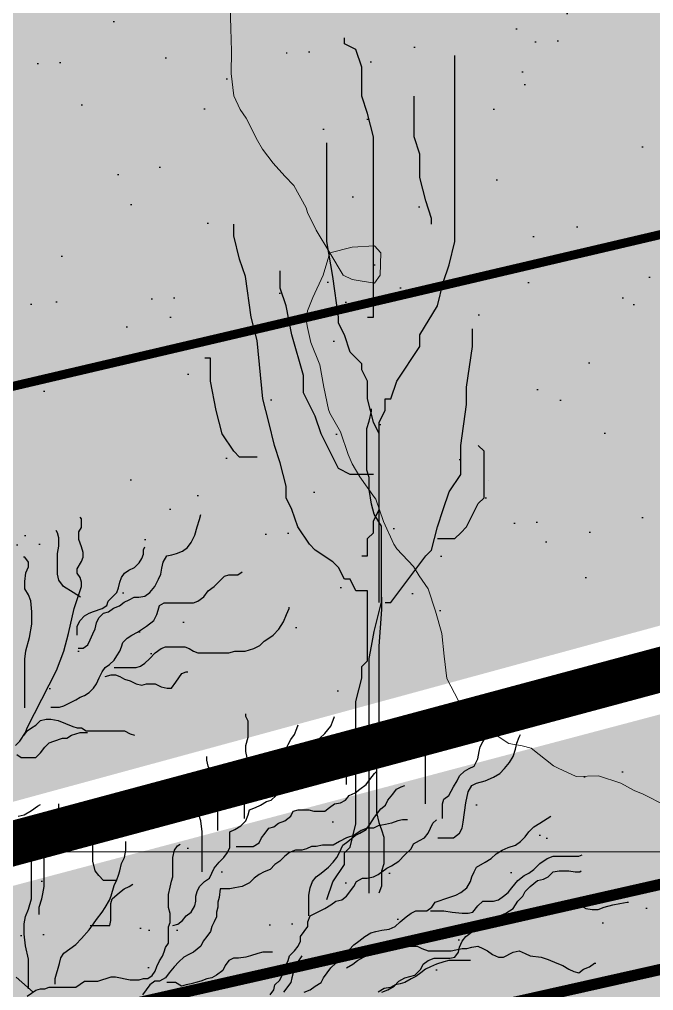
# Model space of a CAD drawing. Header units: centimetres. Extents: x 0 to 642158, y -847 to 649707.
# Drawn here: x 616972.82 to 616986.98, y 621084.29 to 621105.96 of the extents above; entities that cross this region are included whole.
import ezdxf

# ---------------------------------------------------------------- set-up
doc = ezdxf.new("R2010")
doc.units = ezdxf.units.CM
doc.header["$MEASUREMENT"] = 0
doc.linetypes.add('CACHE', pattern=[9.525, 6.35, -3.175])
for name, color, linetype, lineweight in [('MEV_environnement_V', 7, 'Continuous', 20), ('MEV_grille', 254, 'Continuous', 9), ('MEV_layout inondation', 5, 'Continuous', 15), ('MEV_schema paysager_V', 7, 'Continuous', 20), ('MEV_vegetal_V', 7, 'Continuous', 25), ('WAL_topographie 0.5', 253, 'Continuous', 20)]:
    doc.layers.add(name, color=color, linetype=linetype, lineweight=lineweight)
doc.layers.add('MEV_schema paysager_Ha', color=7, linetype='Continuous', lineweight=25, transparency=0.13)
picture_1 = doc.add_image_def('image2.png', size_in_pixel=(6614, 11023))

# ---------------------------------------------------------------- blocks, each defined once
blk = doc.blocks.new('hetres')
at = {"layer": 'MEV_vegetal_V'}
for points in [[(3.245, 22.556), (3.352, 22.663), (3.494, 22.876), (3.53, 22.983), (4.242, 24.371), (4.42, 24.834), (4.526, 25.261), (4.669, 25.866), (4.847, 26.399), (4.847, 26.506), (4.811, 26.613), (4.74, 26.72), (4.74, 26.826), (4.847, 27.004), (4.882, 27.111), (4.882, 27.218), (4.847, 27.36), (4.776, 27.538), (4.776, 27.716), (4.847, 27.823), (4.847, 28.036), (4.811, 28.072)], [(4.763, 24.906), (4.88, 24.906), (4.998, 24.994), (5.056, 25.111), (5.115, 25.258), (5.174, 25.376), (5.203, 25.522), (5.262, 25.64), (5.379, 25.757), (5.497, 25.786), (5.614, 25.875), (5.761, 25.933), (5.878, 26.021), (5.996, 26.08), (6.113, 26.139), (6.231, 26.139), (6.378, 26.168), (6.495, 26.256), (6.613, 26.403), (6.701, 26.579), (6.759, 26.696), (6.789, 26.843), (6.818, 26.99), (6.906, 27.137), (7.024, 27.166), (7.141, 27.195), (7.288, 27.254), (7.405, 27.342), (7.493, 27.46), (7.582, 27.636), (7.64, 27.841), (7.699, 28.017), (7.728, 28.135)], [(4.821, 26.139), (4.645, 26.256), (4.41, 26.403), (4.293, 26.55), (4.263, 26.696), (4.263, 27.195), (4.293, 27.372), (4.293, 27.577), (4.263, 27.694), (4.234, 27.753)], [(4.74, 25.225), (4.74, 25.439), (4.811, 25.581), (4.918, 25.688), (5.025, 25.759), (5.132, 25.794), (5.345, 25.866), (5.452, 25.937), (5.488, 26.043), (5.594, 26.15), (5.701, 26.257), (5.737, 26.364), (5.772, 26.506), (5.808, 26.613), (5.879, 26.72), (5.986, 26.791), (6.128, 26.862), (6.235, 26.969), (6.306, 27.075), (6.342, 27.182), (6.342, 27.289), (6.378, 27.36)], [(3.47, 23.467), (3.47, 24.642), (3.5, 24.847), (3.588, 25.17), (3.647, 25.493), (3.647, 25.786), (3.617, 26.051), (3.559, 26.197), (3.47, 26.344), (3.47, 26.52), (3.5, 26.726), (3.559, 26.873), (3.559, 26.99), (3.47, 27.107), (3.441, 27.107)], [(4.099, 23.481), (4.313, 23.481), (4.42, 23.517), (4.562, 23.588), (4.704, 23.659), (4.811, 23.73), (4.918, 23.766), (5.025, 23.837), (5.132, 23.944), (5.203, 24.051), (5.274, 24.193), (5.345, 24.335), (5.416, 24.442), (5.523, 24.513), (5.63, 24.62), (5.701, 24.727), (5.772, 24.834), (5.808, 24.94), (5.844, 25.047), (5.95, 25.154), (6.057, 25.225), (6.199, 25.296), (6.413, 25.439), (6.591, 25.581), (6.662, 25.723), (6.698, 25.83), (6.733, 25.937), (6.84, 26.008), (7.552, 26.008), (7.659, 26.043), (7.801, 26.15), (7.908, 26.293), (8.051, 26.399), (8.193, 26.542), (8.3, 26.648), (8.407, 26.684), (8.62, 26.684), (8.727, 26.755)], [(5.63, 24.442), (6.164, 24.442), (6.271, 24.478), (6.378, 24.549), (6.484, 24.656), (6.627, 24.798), (6.769, 24.905), (6.876, 24.94), (7.339, 24.94), (7.446, 24.905), (7.552, 24.834), (7.659, 24.798), (8.407, 24.798), (8.549, 24.834), (8.798, 24.834), (9.012, 24.905), (9.154, 24.976), (9.261, 25.083), (9.368, 25.154), (9.475, 25.225), (9.617, 25.367), (9.724, 25.545), (9.795, 25.723), (9.866, 25.866), (9.866, 25.901)], [(3.281, 22.343), (3.387, 22.272), (3.743, 22.272), (3.85, 22.378), (3.957, 22.521), (4.064, 22.627), (4.171, 22.663), (4.384, 22.734), (4.491, 22.734), (4.598, 22.805), (4.811, 22.876), (4.989, 22.876)], [(5.416, 24.229), (5.559, 24.264), (5.666, 24.264), (5.772, 24.229), (5.879, 24.158), (6.022, 24.122), (6.164, 24.051), (6.306, 24.015), (6.413, 24.051), (6.627, 24.051), (6.769, 23.98), (6.912, 23.944), (7.018, 23.944), (7.125, 24.086), (7.196, 24.193), (7.267, 24.3), (7.374, 24.335), (7.41, 24.335)], [(8.786, 20.796), (8.786, 21.471), (8.903, 21.706), (8.991, 21.853), (8.991, 22.029), (8.903, 22.146), (8.844, 22.264), (8.815, 22.411), (8.815, 22.558), (8.874, 22.763), (8.874, 23.145), (8.815, 23.262), (8.815, 23.321)], [(9.813, 21.589), (9.931, 21.647), (10.107, 21.824), (10.195, 21.941), (10.225, 22.088), (10.225, 22.381), (10.254, 22.499), (10.401, 22.616), (10.606, 22.734), (10.724, 22.851), (10.87, 23.027), (10.929, 23.174), (10.959, 23.262)], [(3.458, 22.805), (3.53, 22.912), (3.637, 22.983), (3.743, 23.054), (3.85, 23.161), (3.992, 23.197), (4.099, 23.197), (4.277, 23.161), (4.455, 23.09), (4.633, 23.019), (4.74, 22.983), (4.847, 22.983), (4.954, 22.912), (5.879, 22.912), (6.022, 22.841), (6.128, 22.805)], [(7.053, 18.213), (7.17, 18.242), (7.288, 18.33), (7.376, 18.448), (7.493, 18.536), (7.582, 18.683), (7.611, 18.8), (7.611, 18.917), (7.64, 19.035), (7.699, 19.152), (7.816, 19.27), (7.934, 19.358), (7.993, 19.475), (8.051, 19.593), (8.169, 19.739), (8.286, 19.857), (8.375, 19.974), (8.433, 20.092), (8.433, 20.473), (8.551, 20.532), (8.698, 20.62), (8.815, 20.737), (8.874, 20.884), (8.903, 21.002), (9.05, 21.06), (9.167, 21.119), (9.314, 21.207), (9.432, 21.237), (9.549, 21.354), (9.549, 21.736), (9.52, 21.853), (9.52, 21.97), (9.578, 22.117), (9.696, 22.235), (9.725, 22.352), (9.784, 22.469), (9.843, 22.587), (9.902, 22.704), (9.989, 22.822), (10.048, 22.968), (10.078, 23.057)], [(11.252, 21.618), (11.252, 21.794), (11.223, 21.912), (11.223, 22.176), (11.34, 22.264), (11.516, 22.352), (11.752, 22.528), (11.839, 22.646), (11.957, 22.763), (12.104, 22.851), (12.221, 22.968), (12.309, 23.086), (12.339, 23.086)], [(13.572, 20.796), (13.572, 21.148), (13.602, 21.266), (13.719, 21.354), (13.836, 21.559), (13.925, 21.706), (13.983, 21.824), (14.101, 21.941), (14.218, 22), (14.336, 22.058), (14.424, 22.235), (14.453, 22.411), (14.482, 22.528), (14.541, 22.646), (14.629, 22.792), (14.688, 22.91), (14.717, 23.057), (14.747, 23.086)], [(13.455, 20.327), (13.836, 20.327), (13.983, 20.444), (14.042, 20.561), (14.071, 20.708), (14.101, 20.943), (14.13, 21.178), (14.189, 21.442), (14.277, 21.589), (14.394, 21.647), (14.6, 21.706), (14.805, 21.794), (14.952, 21.882), (15.07, 22), (15.187, 22.146), (15.275, 22.293), (15.334, 22.469), (15.363, 22.616), (15.422, 22.763), (15.452, 22.822)], [(13.161, 21.148), (13.161, 22.558)], [(3.316, 20.848), (3.458, 20.884), (3.637, 20.991), (3.779, 21.097), (3.85, 21.133)], [(8.139, 20.503), (8.139, 21.354), (8.081, 21.559), (7.993, 21.794), (7.963, 21.941), (7.905, 22.058), (7.875, 22.205), (7.875, 22.293)], [(8.58, 20.121), (8.991, 20.121), (9.138, 20.209), (9.197, 20.327), (9.285, 20.444), (9.373, 20.561), (9.49, 20.591), (9.608, 20.679), (9.755, 20.737), (9.902, 20.855), (9.96, 20.972), (10.078, 21.002), (10.342, 21.002), (10.459, 20.972), (10.724, 20.972), (10.841, 21.06), (10.959, 21.148), (11.105, 21.178), (11.223, 21.237), (11.311, 21.354), (11.458, 21.413), (11.575, 21.501), (11.722, 21.618), (11.81, 21.736), (11.928, 21.882), (11.986, 21.941)], [(10.342, 18.448), (10.342, 18.947), (10.371, 19.123), (10.43, 19.27), (10.518, 19.387), (10.636, 19.475), (10.812, 19.622), (10.929, 19.739), (11.017, 19.857), (11.076, 19.974), (11.164, 20.15), (11.282, 20.238), (11.458, 20.385), (11.575, 20.444), (11.722, 20.532), (11.81, 20.649), (11.928, 20.826), (12.075, 21.031), (12.192, 21.119), (12.251, 21.237), (12.368, 21.383), (12.456, 21.501), (12.574, 21.559), (12.662, 21.589)], [(7.758, 19.505), (7.758, 20.473), (7.728, 20.737), (7.67, 20.914), (7.552, 21.148), (7.523, 21.295), (7.523, 21.501)], [(3.823, 18.477), (3.823, 18.653), (3.882, 18.859), (3.911, 18.976), (3.94, 19.152), (3.94, 20.532), (4.028, 20.679), (4.146, 20.767), (4.234, 20.914), (4.293, 21.06), (4.293, 21.148)], [(12.72, 20.767), (12.603, 20.767), (12.486, 20.737), (12.339, 20.679), (12.192, 20.649), (12.016, 20.62), (11.898, 20.561), (11.752, 20.561), (11.605, 20.503), (11.428, 20.385), (11.252, 20.327), (11.076, 20.238), (10.929, 20.15), (10.665, 20.15), (10.518, 20.121), (10.401, 20.121), (10.283, 20.062), (10.166, 20.033), (10.019, 20.033), (9.872, 19.974), (9.755, 19.886), (9.637, 19.769), (9.52, 19.681), (9.402, 19.563), (9.255, 19.505), (9.138, 19.446), (9.02, 19.358), (8.903, 19.24), (8.727, 19.152), (8.551, 19.123), (8.433, 19.094), (8.198, 19.094), (8.169, 18.888), (8.139, 18.771), (8.139, 18.653), (8.11, 18.536), (8.11, 18.418), (8.051, 18.301), (7.993, 18.184), (7.963, 18.066), (7.875, 17.949), (7.787, 17.831), (7.728, 17.714), (7.552, 17.567), (7.435, 17.509), (7.317, 17.45), (7.2, 17.332), (7.082, 17.215), (6.965, 17.068), (6.877, 16.951), (6.73, 16.863), (6.613, 16.863), (6.495, 16.775), (6.407, 16.657), (6.319, 16.54)], [(9.402, 16.54), (9.49, 16.657), (9.52, 16.775), (9.637, 16.892), (9.696, 17.01), (9.725, 17.127), (9.843, 17.362), (9.872, 17.479), (9.989, 17.597), (10.078, 17.714), (10.136, 17.831), (10.136, 17.949), (10.225, 18.066), (10.313, 18.184), (10.313, 18.301), (10.371, 18.448), (10.724, 18.624), (10.87, 18.712), (10.988, 18.8), (11.135, 18.829), (11.252, 18.917), (11.428, 19.152), (11.487, 19.27), (11.634, 19.358), (11.752, 19.358), (11.898, 19.387), (12.016, 19.446), (12.221, 19.593), (12.339, 19.651), (12.515, 19.769), (12.662, 19.916), (12.809, 20.062), (12.867, 20.18), (13.014, 20.268), (13.132, 20.327), (13.22, 20.444), (13.278, 20.561), (13.337, 20.679), (13.425, 20.767)], [(5.673, 19.299), (5.379, 19.299), (5.262, 19.416), (5.174, 19.534), (5.115, 19.769), (5.115, 20.209), (5.144, 20.385), (5.144, 20.796)], [(10.225, 16.598), (10.371, 16.657), (10.489, 16.745), (10.636, 16.833), (10.694, 16.951), (10.87, 17.186), (10.988, 17.303), (11.105, 17.391), (11.223, 17.509), (11.311, 17.626), (11.428, 17.743), (11.546, 17.831), (11.693, 17.949), (11.839, 18.037), (11.957, 18.066), (12.104, 18.096), (12.28, 18.125), (12.427, 18.184), (12.544, 18.301), (12.691, 18.418), (12.809, 18.507), (12.926, 18.565), (13.19, 18.565), (13.308, 18.653), (13.396, 18.771), (13.719, 18.888), (13.895, 18.947), (14.013, 19.006), (14.159, 19.123), (14.248, 19.27), (14.277, 19.387), (14.336, 19.505), (14.394, 19.622), (14.6, 19.739), (14.747, 19.828), (14.864, 19.945), (15.011, 20.033), (15.158, 20.092), (15.334, 20.15), (15.452, 20.238), (15.569, 20.356), (15.657, 20.473), (15.775, 20.591), (15.921, 20.679), (16.098, 20.796), (16.186, 20.855)], [(4.206, 16.792), (4.206, 16.934), (4.242, 17.041), (4.277, 17.183), (4.313, 17.29), (4.348, 17.432), (4.42, 17.539), (4.562, 17.646), (4.704, 17.752), (4.847, 17.895), (5.025, 18.108), (5.132, 18.25), (5.203, 18.357), (5.345, 18.535), (5.416, 18.642), (5.523, 18.82), (5.559, 18.927), (5.63, 19.176), (5.701, 19.318), (5.737, 19.425), (5.772, 19.532), (5.808, 19.709), (5.879, 19.852), (5.915, 20.03), (5.915, 20.243)], [(4.135, 20.065), (3.814, 20.065), (3.708, 20.03), (3.53, 19.959), (3.423, 19.852), (3.316, 19.781)], [(3.53, 16.507), (3.743, 16.649), (3.85, 16.685), (3.957, 16.685), (4.064, 16.72), (4.704, 16.72), (4.918, 16.863), (5.238, 16.863), (5.559, 16.969), (5.666, 16.969), (6.022, 16.898), (6.235, 16.898), (6.342, 16.934), (6.449, 16.934), (6.555, 17.005), (6.627, 17.112), (6.662, 17.218), (6.733, 17.361), (6.805, 17.468), (6.84, 17.574), (6.876, 17.681), (6.947, 17.788), (6.947, 18.179), (6.983, 18.286), (6.983, 18.5), (6.947, 18.642), (6.947, 18.962), (6.983, 19.14), (7.018, 19.282), (7.054, 19.389), (7.054, 19.852), (7.089, 20.03), (7.161, 20.137), (7.232, 20.172)], [(3.565, 16.685), (3.565, 17.396), (3.494, 17.717), (3.458, 18.001), (3.458, 18.25), (3.494, 18.428), (3.565, 18.606), (3.637, 18.855), (3.637, 19.887)], [(13.278, 18.565), (13.602, 18.565), (13.807, 18.536), (14.042, 18.507), (14.189, 18.507), (14.306, 18.536), (14.424, 18.683), (14.541, 18.8), (14.805, 18.8), (14.923, 18.829), (15.04, 18.917), (15.158, 19.006), (15.246, 19.123), (15.393, 19.299), (15.54, 19.416), (15.657, 19.475), (15.775, 19.563), (15.921, 19.71), (16.098, 19.828), (16.244, 19.886), (16.861, 19.886), (16.949, 19.916)], [(10.166, 17.479), (10.048, 17.303), (9.989, 17.186), (9.96, 17.068), (9.931, 16.951), (9.902, 16.833), (9.725, 16.598)], [(12.104, 16.598), (12.251, 16.657), (12.398, 16.745), (12.515, 16.863), (12.662, 16.951), (12.779, 16.98), (12.897, 17.01), (13.043, 17.156), (13.102, 17.274), (13.22, 17.362), (13.366, 17.42), (13.748, 17.42), (13.866, 17.45), (13.954, 17.567), (13.983, 17.685), (14.042, 17.831), (14.13, 17.949), (14.365, 18.125), (14.512, 18.213), (14.717, 18.301), (14.893, 18.418), (15.099, 18.507), (15.275, 18.624), (15.393, 18.8), (15.51, 18.917), (15.569, 19.035), (15.686, 19.152), (15.863, 19.299), (16.009, 19.328), (16.127, 19.387), (16.244, 19.505), (16.391, 19.534), (16.626, 19.534), (16.773, 19.505), (16.89, 19.505), (16.92, 19.534)], [(5.056, 18.213), (5.526, 18.213), (5.555, 18.33), (5.555, 18.741), (5.585, 18.859), (5.761, 19.006), (5.878, 19.094), (5.996, 19.152), (6.084, 19.211)], [(15.628, 18.595), (15.745, 18.595), (15.892, 18.653), (16.215, 18.683), (16.92, 18.683), (17.037, 18.624), (17.184, 18.595), (17.331, 18.595), (17.478, 18.653), (17.683, 18.712), (17.859, 18.741), (18.036, 18.771), (18.065, 18.771)], [(11.252, 17.186), (11.399, 17.274), (11.516, 17.362), (11.663, 17.45), (11.781, 17.509), (11.898, 17.538), (12.075, 17.597), (12.28, 17.655), (12.398, 17.685), (12.574, 17.714), (12.955, 17.714), (13.073, 17.655), (13.22, 17.597), (13.778, 17.597), (13.895, 17.626), (14.042, 17.655), (14.159, 17.655), (14.277, 17.685), (14.424, 17.714), (14.541, 17.655), (14.659, 17.597), (14.776, 17.509), (14.923, 17.45), (15.04, 17.45), (15.275, 17.567), (15.422, 17.597), (15.569, 17.538), (15.686, 17.479), (15.951, 17.45), (16.127, 17.391), (16.332, 17.303), (16.479, 17.244), (16.626, 17.156), (16.743, 17.098), (16.861, 17.068), (16.978, 17.156), (17.125, 17.215), (17.243, 17.303), (17.272, 17.303)], [(9.461, 17.567), (9.226, 17.567), (9.109, 17.538), (8.932, 17.479), (8.815, 17.45), (8.639, 17.42), (8.521, 17.42), (8.404, 17.362), (8.316, 17.244), (8.257, 17.127), (8.11, 17.01), (7.993, 16.951), (7.875, 16.921), (7.728, 16.863), (7.611, 16.833), (7.493, 16.804), (7.376, 16.775), (7.259, 16.745), (7.112, 16.833), (6.906, 16.833)], [(14.248, 17.362), (13.719, 17.362), (13.602, 17.332), (13.425, 17.274), (13.278, 17.215), (13.161, 17.156), (13.043, 17.068), (12.926, 16.98), (12.809, 16.921), (12.662, 16.833), (12.544, 16.804), (12.427, 16.775), (12.309, 16.716), (12.163, 16.687), (12.016, 16.598)]]:
    blk.add_lwpolyline(points, dxfattribs=at)
blk = doc.blocks.new('legende vegetal')
at = {"layer": 'MEV_vegetal_V'}
for points in [[(616980.498, 621099.116), (616980.628, 621099.116), (616980.628, 621103.142), (616980.498, 621103.661), (616980.368, 621104.051), (616980.368, 621104.7), (616980.238, 621105.09), (616979.979, 621105.22), (616979.979, 621105.35)], [(616980.368, 621093.79), (616980.498, 621093.79), (616980.498, 621094.18), (616980.628, 621094.31), (616980.628, 621094.57), (616980.758, 621094.83), (616980.758, 621096.778), (616980.888, 621097.037), (616980.888, 621097.297), (616981.018, 621097.297), (616981.148, 621097.687), (616981.667, 621098.466), (616981.667, 621098.726), (616982.057, 621099.375), (616982.187, 621099.895), (616982.317, 621100.285), (616982.447, 621100.804), (616982.447, 621104.96)], [(616981.927, 621101.193), (616981.927, 621101.323), (616981.798, 621101.713), (616981.667, 621102.233), (616981.667, 621102.752), (616981.538, 621103.142), (616981.538, 621104.051)], [(616980.758, 621092.751), (616980.758, 621096.518), (616980.628, 621096.778), (616980.498, 621097.297), (616980.498, 621097.687), (616980.368, 621097.947), (616980.368, 621098.076), (616980.108, 621098.336), (616979.979, 621098.726), (616979.848, 621098.986), (616979.848, 621099.116), (616979.719, 621100.025), (616979.589, 621100.804), (616979.589, 621103.012)], [(616979.589, 621086.127), (616979.719, 621086.517), (616979.979, 621086.907), (616979.979, 621087.167), (616980.108, 621087.296), (616980.238, 621087.816), (616980.238, 621090.543), (616980.368, 621091.063), (616980.368, 621091.323), (616980.498, 621091.453), (616980.498, 621093.011), (616980.238, 621093.011), (616980.108, 621093.271), (616979.979, 621093.271), (616979.848, 621093.531), (616979.719, 621093.661), (616979.329, 621093.92), (616979.199, 621094.05), (616978.939, 621094.44), (616978.809, 621094.83), (616978.679, 621095.089), (616978.679, 621095.349), (616978.549, 621095.868), (616978.419, 621096.258), (616978.289, 621096.778), (616978.16, 621097.297), (616978.029, 621098.596), (616977.899, 621099.116), (616977.77, 621100.025), (616977.64, 621100.414), (616977.51, 621100.934), (616977.51, 621101.193)], [(616980.628, 621095.609), (616980.108, 621095.609), (616979.848, 621095.739), (616979.719, 621095.998), (616979.459, 621096.518), (616979.329, 621096.907), (616979.069, 621097.427), (616979.069, 621097.817), (616978.809, 621098.726), (616978.679, 621099.375), (616978.549, 621099.765), (616978.549, 621100.155)], [(616980.888, 621092.751), (616981.018, 621092.751), (616981.798, 621093.79), (616981.927, 621093.92), (616982.057, 621094.44), (616982.187, 621094.83), (616982.317, 621095.219), (616982.577, 621095.609), (616982.577, 621096.258), (616982.707, 621097.167), (616982.707, 621097.557), (616982.837, 621098.466), (616982.837, 621098.856)], [(616978.029, 621095.998), (616977.64, 621095.998), (616977.51, 621096.128), (616977.25, 621096.518), (616977.12, 621097.037), (616976.99, 621097.687), (616976.99, 621098.206), (616976.86, 621098.206)], [(616980.532, 621086.263), (616980.532, 621091.504), (616980.587, 621091.777), (616980.641, 621092.105), (616980.805, 621092.76), (616980.805, 621094.452), (616980.641, 621094.725), (616980.587, 621094.944), (616980.532, 621095.271), (616980.532, 621095.544), (616980.477, 621095.708), (616980.477, 621096.636), (616980.532, 621096.8), (616980.587, 621097.018), (616980.587, 621097.073)], [(616982.057, 621094.18), (616982.447, 621094.18), (616982.577, 621094.31), (616982.707, 621094.44), (616982.967, 621094.959), (616983.097, 621095.089), (616983.097, 621096.128), (616982.967, 621096.258)], [(616980.805, 621092.869), (616980.805, 621092.596), (616980.751, 621091.777), (616980.751, 621090.03), (616980.696, 621089.866), (616980.696, 621088.064), (616980.751, 621087.846), (616980.805, 621087.682), (616980.86, 621087.518), (616980.86, 621086.918), (616980.805, 621086.754), (616980.805, 621086.426), (616980.751, 621086.263)]]:
    blk.add_lwpolyline(points, dxfattribs=at)
at = {"layer": 'MEV_vegetal_V', "xscale": 0.9237683820401289, "yscale": 0.9237683820401289, "zscale": 0.9237683820401289}
blk.add_blockref('hetres', (616969.635, 621068.722), dxfattribs=at)
blk = doc.blocks.new('*U114')
at = {"layer": 'MEV_grille', "transparency": 33554687}
blk.add_lwpolyline([(-1338.461, 0), (1338.461, 0)], dxfattribs=at)
blk = doc.blocks.new('*U115')
at = {"layer": 'MEV_grille', "color": 0, "linetype": 'ByBlock', "lineweight": -2, "transparency": 16777216}
blk.add_blockref('*U114', (0, -1300), dxfattribs=at)

msp = doc.modelspace()

# ---------------------------------------------------------------- hatches: boundary and pattern name
at = {"layer": 'MEV_schema paysager_Ha', "lineweight": 30, "transparency": 33554687}
h = msp.add_hatch(color=256, dxfattribs=at)
h.dxf.hatch_style = 1
h.set_gradient(color1=(255, 255, 12), tint=1, name='SPHERICAL')
h.paths.add_polyline_path([(616987.558, 621111.152), (616960.509, 621103.979), (616964.98, 621086.403), (616992.133, 621093.793)])
h = msp.add_hatch(dxfattribs=at)
h.set_pattern_fill('AR-SAND', color=256, scale=2, angle=45)
h.set_pattern_definition([(82.5, (-5.18, 19.217), (-2.814026368, 2.635854245), [0, -3.04, 0, -3.4, 0, -3.25]), (52.5, (-5.18, 19.217), (-1.48827502, 6.49395946), [0, -1.64, 0, -2.74, 0, -1.05]), (12.5, (-6.9193, 17.4774), (4.396058546, 4.412064766), [0, -1, 0, -3.6, 0, -4.7]), (2.5, (-6.9193, 17.4774), (3.010084327, 5.492525702), [0, -0.5, 0, -2.36, 0, -2.7])])
h.paths.add_polyline_path([(616987.558, 621111.152), (616960.509, 621103.979), (616964.98, 621086.403), (616992.133, 621093.793)])
h = msp.add_hatch(dxfattribs=at)
h.set_pattern_fill('AR-SAND', color=256, scale=2, angle=45)
h.set_pattern_definition([(82.5, (0, 0), (-2.814026368, 2.635854245), [0, -3.04, 0, -3.4, 0, -3.25]), (52.5, (0, 0), (-1.48827502, 6.49395946), [0, -1.64, 0, -2.74, 0, -1.05]), (12.5, (-1.7395, -1.7395), (4.396058546, 4.412064766), [0, -1, 0, -3.6, 0, -4.7]), (2.5, (-1.7395, -1.7395), (3.010084327, 5.492525702), [0, -0.5, 0, -2.36, 0, -2.7])])
h.paths.add_polyline_path([(616992.738, 621091.935), (616964.872, 621084.556), (616971.011, 621061.694), (616998.895, 621069.655)])
h = msp.add_hatch(color=256, dxfattribs=at)
h.dxf.hatch_style = 1
h.set_gradient(color1=(76, 153, 76), tint=1, name='SPHERICAL')
h.paths.add_polyline_path([(616992.738, 621091.935), (616964.872, 621084.556), (616971.011, 621061.694), (616998.895, 621069.655)])

# ---------------------------------------------------------------- linework, layer by layer
at = {"layer": 'MEV_environnement_V', "linetype": 'CACHE', "ltscale": 0.3, "const_width": 0.25}
for points in [[(616923.688, 621072.286), (617012.786, 621092.465)], [(616924.073, 621070.618), (617013.361, 621090.636)]]:
    msp.add_lwpolyline(points, dxfattribs=at)
at = {"layer": 'MEV_layout inondation', "const_width": 0.2}
msp.add_lwpolyline([(617284.343, 621088.996), (617234.522, 621104.967), (617174.916, 621100.392), (617142.145, 621114.857), (617099.357, 621122.893), (617044.82, 621117.795), (617023.623, 621109.699), (616923.471, 621086.246), (616900.942, 621085.199), (616869.556, 621081.82)], dxfattribs=at)
at = {"layer": 'MEV_schema paysager_V', "color": 104, "const_width": 1}
msp.add_lwpolyline([(616965.569, 621085.661), (616991.967, 621092.744)], dxfattribs=at)
at = {"layer": 'MEV_vegetal_V'}
msp.add_lwpolyline([(616983.299, 621095.657), (616983.299, 621095.657)], dxfattribs=at)
at = {"layer": 'WAL_topographie 0.5'}
for points in [[(616977.528, 621106.25), (616977.543, 621105.75), (616977.559, 621105.25), (616977.546, 621104.75), (616977.607, 621104.25), (616977.75, 621103.942), (616977.882, 621103.75), (616978.135, 621103.25), (616978.25, 621103.062), (616978.488, 621102.75), (616978.75, 621102.46), (616978.95, 621102.25), (616979.224, 621101.75), (616979.25, 621101.65), (616979.45, 621101.25), (616979.75, 621100.75), (616980.25, 621100.875), (616980.75, 621100.904), (616980.893, 621100.75), (616980.875, 621100.25), (616980.75, 621100.071), (616980.25, 621100.15), (616980.05, 621100.25), (616979.75, 621100.75), (616979.6, 621100.25), (616979.375, 621099.75), (616979.25, 621099.45), (616979.222, 621099.25), (616979.25, 621099.083), (616979.33, 621098.75), (616979.528, 621098.25), (616979.622, 621097.75), (616979.723, 621097.25), (616979.75, 621097.173), (616979.989, 621096.75), (616980.161, 621096.25), (616980.25, 621096.042), (616980.425, 621095.75), (616980.75, 621095.286), (616980.776, 621095.25), (616980.95, 621094.75), (616981.185, 621094.25), (616981.25, 621094.139), (616981.618, 621093.75), (616981.75, 621093.542), (616981.945, 621093.25), (616982.114, 621092.75), (616982.25, 621092.25), (616982.25, 621092.25), (616982.306, 621091.75), (616982.365, 621091.25), (616982.629, 621090.75), (616982.75, 621090.625), (616983.125, 621090.25), (616983.25, 621090.129), (616983.75, 621089.797), (616984.05, 621089.75), (616984.25, 621089.694), (616984.75, 621089.303), (616984.85, 621089.25), (616985.25, 621089.06), (616985.75, 621089.076), (616986.25, 621088.911), (616986.55, 621088.75), (616986.75, 621088.669), (616987.25, 621088.417)], [(616972.75, 621084.586), (616973.125, 621084.25)]]:
    msp.add_lwpolyline(points, dxfattribs=at)

# ---------------------------------------------------------------- block references
at = {"layer": 'MEV_grille', "transparency": 33554687}
msp.add_blockref('*U115', (616669.481, 622387.381), dxfattribs=at)
at = {"layer": 'MEV_vegetal_V'}
msp.add_blockref('legende vegetal', (0.098, 0.193), dxfattribs=at)

# ---------------------------------------------------------------- pictures from other files: only their frames are drawn
image = msp.add_image(picture_1, insert=(616830.845, 620745.783), size_in_units=(429.466, 715.756), dxfattribs=dict(brightness=75))
image.dxf.flags = 7

doc.saveas('drawing.dxf')
